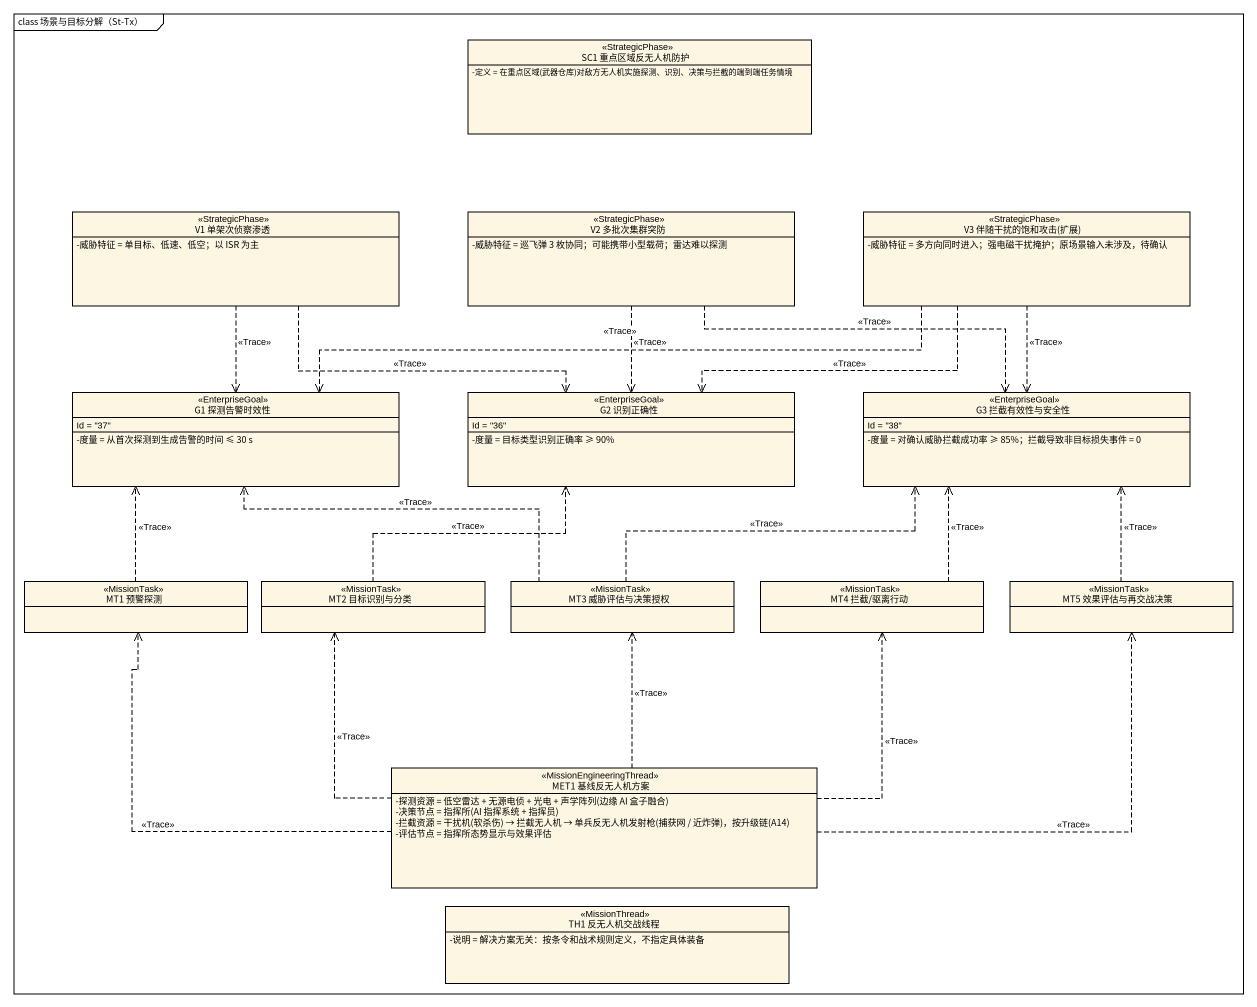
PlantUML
@startuml
mainframe class 场景与目标分解（St-Tx）
hide circle
hide empty members
skinparam classAttributeIconSize 0
class "SC1 重点区域反无人机防护" as SC1_重点区域反无人机防护 <<StrategicPhase>> {
  {field} -定义 = 在重点区域(武器仓库)对敌方无人机实施探测、识别、决策与拦截的端到端任务情境
}
class "V1 单架次侦察渗透" as V1_单架次侦察渗透 <<StrategicPhase>> {
  -威胁特征 = 单目标、低速、低空；以 ISR 为主
}
class "V2 多批次集群突防" as V2_多批次集群突防 <<StrategicPhase>> {
  -威胁特征 = 巡飞弹 3 枚协同；可能携带小型载荷；雷达难以探测
}
class "V3 伴随干扰的饱和攻击(扩展)" as V3_伴随干扰的饱和攻击_扩展 <<StrategicPhase>> {
  -威胁特征 = 多方向同时进入；强电磁干扰掩护；原场景输入未涉及，待确认
}
class "G1 探测告警时效性" as G1_探测告警时效性 <<EnterpriseGoal>> {
  Id = "37"
  -度量 = 从首次探测到生成告警的时间 ≤ 30 s
}
class "G2 识别正确性" as G2_识别正确性 <<EnterpriseGoal>> {
  Id = "36"
  -度量 = 目标类型识别正确率 ≥ 90%
}
class "G3 拦截有效性与安全性" as G3_拦截有效性与安全性 <<EnterpriseGoal>> {
  Id = "38"
  -度量 = 对确认威胁拦截成功率 ≥ 85%；拦截导致非目标损失事件 = 0
}
class "MT1 预警探测" as MT1_预警探测 <<MissionTask>>
class "MT2 目标识别与分类" as MT2_目标识别与分类 <<MissionTask>>
class "MT3 威胁评估与决策授权" as MT3_威胁评估与决策授权 <<MissionTask>>
class "MT4 拦截/驱离行动" as MT4_拦截_驱离行动 <<MissionTask>>
class "MT5 效果评估与再交战决策" as MT5_效果评估与再交战决策 <<MissionTask>>
class "MET1 基线反无人机方案" as MET1_基线反无人机方案 <<MissionEngineeringThread>> {
  {field} -探测资源 = 低空雷达 + 无源电侦 + 光电 + 声学阵列(边缘 AI 盒子融合)
  {field} -决策节点 = 指挥所(AI 指挥系统 + 指挥员)
  {field} -拦截资源 = 干扰机(软杀伤) → 拦截无人机 → 单兵反无人机发射枪(捕获网 / 近炸弹)，按升级链(A14)
  -评估节点 = 指挥所态势显示与效果评估
}
class "TH1 反无人机交战线程" as TH1_反无人机交战线程 <<MissionThread>> {
  -说明 = 解决方案无关：按条令和战术规则定义，不指定具体装备
}
V1_单架次侦察渗透 ..> G1_探测告警时效性 : <<Trace>>
V1_单架次侦察渗透 .right.> G2_识别正确性 : <<Trace>>
V2_多批次集群突防 ..> G2_识别正确性 : <<Trace>>
V2_多批次集群突防 .right.> G3_拦截有效性与安全性 : <<Trace>>
V3_伴随干扰的饱和攻击_扩展 .left.> G1_探测告警时效性 : <<Trace>>
V3_伴随干扰的饱和攻击_扩展 .left.> G2_识别正确性 : <<Trace>>
V3_伴随干扰的饱和攻击_扩展 ..> G3_拦截有效性与安全性 : <<Trace>>
MT1_预警探测 .up.> G1_探测告警时效性 : <<Trace>>
MT2_目标识别与分类 .up.> G2_识别正确性 : <<Trace>>
MT3_威胁评估与决策授权 .left.> G1_探测告警时效性 : <<Trace>>
MT3_威胁评估与决策授权 .right.> G3_拦截有效性与安全性 : <<Trace>>
MT4_拦截_驱离行动 .up.> G3_拦截有效性与安全性 : <<Trace>>
MT5_效果评估与再交战决策 .up.> G3_拦截有效性与安全性 : <<Trace>>
MET1_基线反无人机方案 .left.> MT1_预警探测 : <<Trace>>
MET1_基线反无人机方案 .up.> MT2_目标识别与分类 : <<Trace>>
MET1_基线反无人机方案 .up.> MT3_威胁评估与决策授权 : <<Trace>>
MET1_基线反无人机方案 .up.> MT4_拦截_驱离行动 : <<Trace>>
MET1_基线反无人机方案 .right.> MT5_效果评估与再交战决策 : <<Trace>>
@enduml
